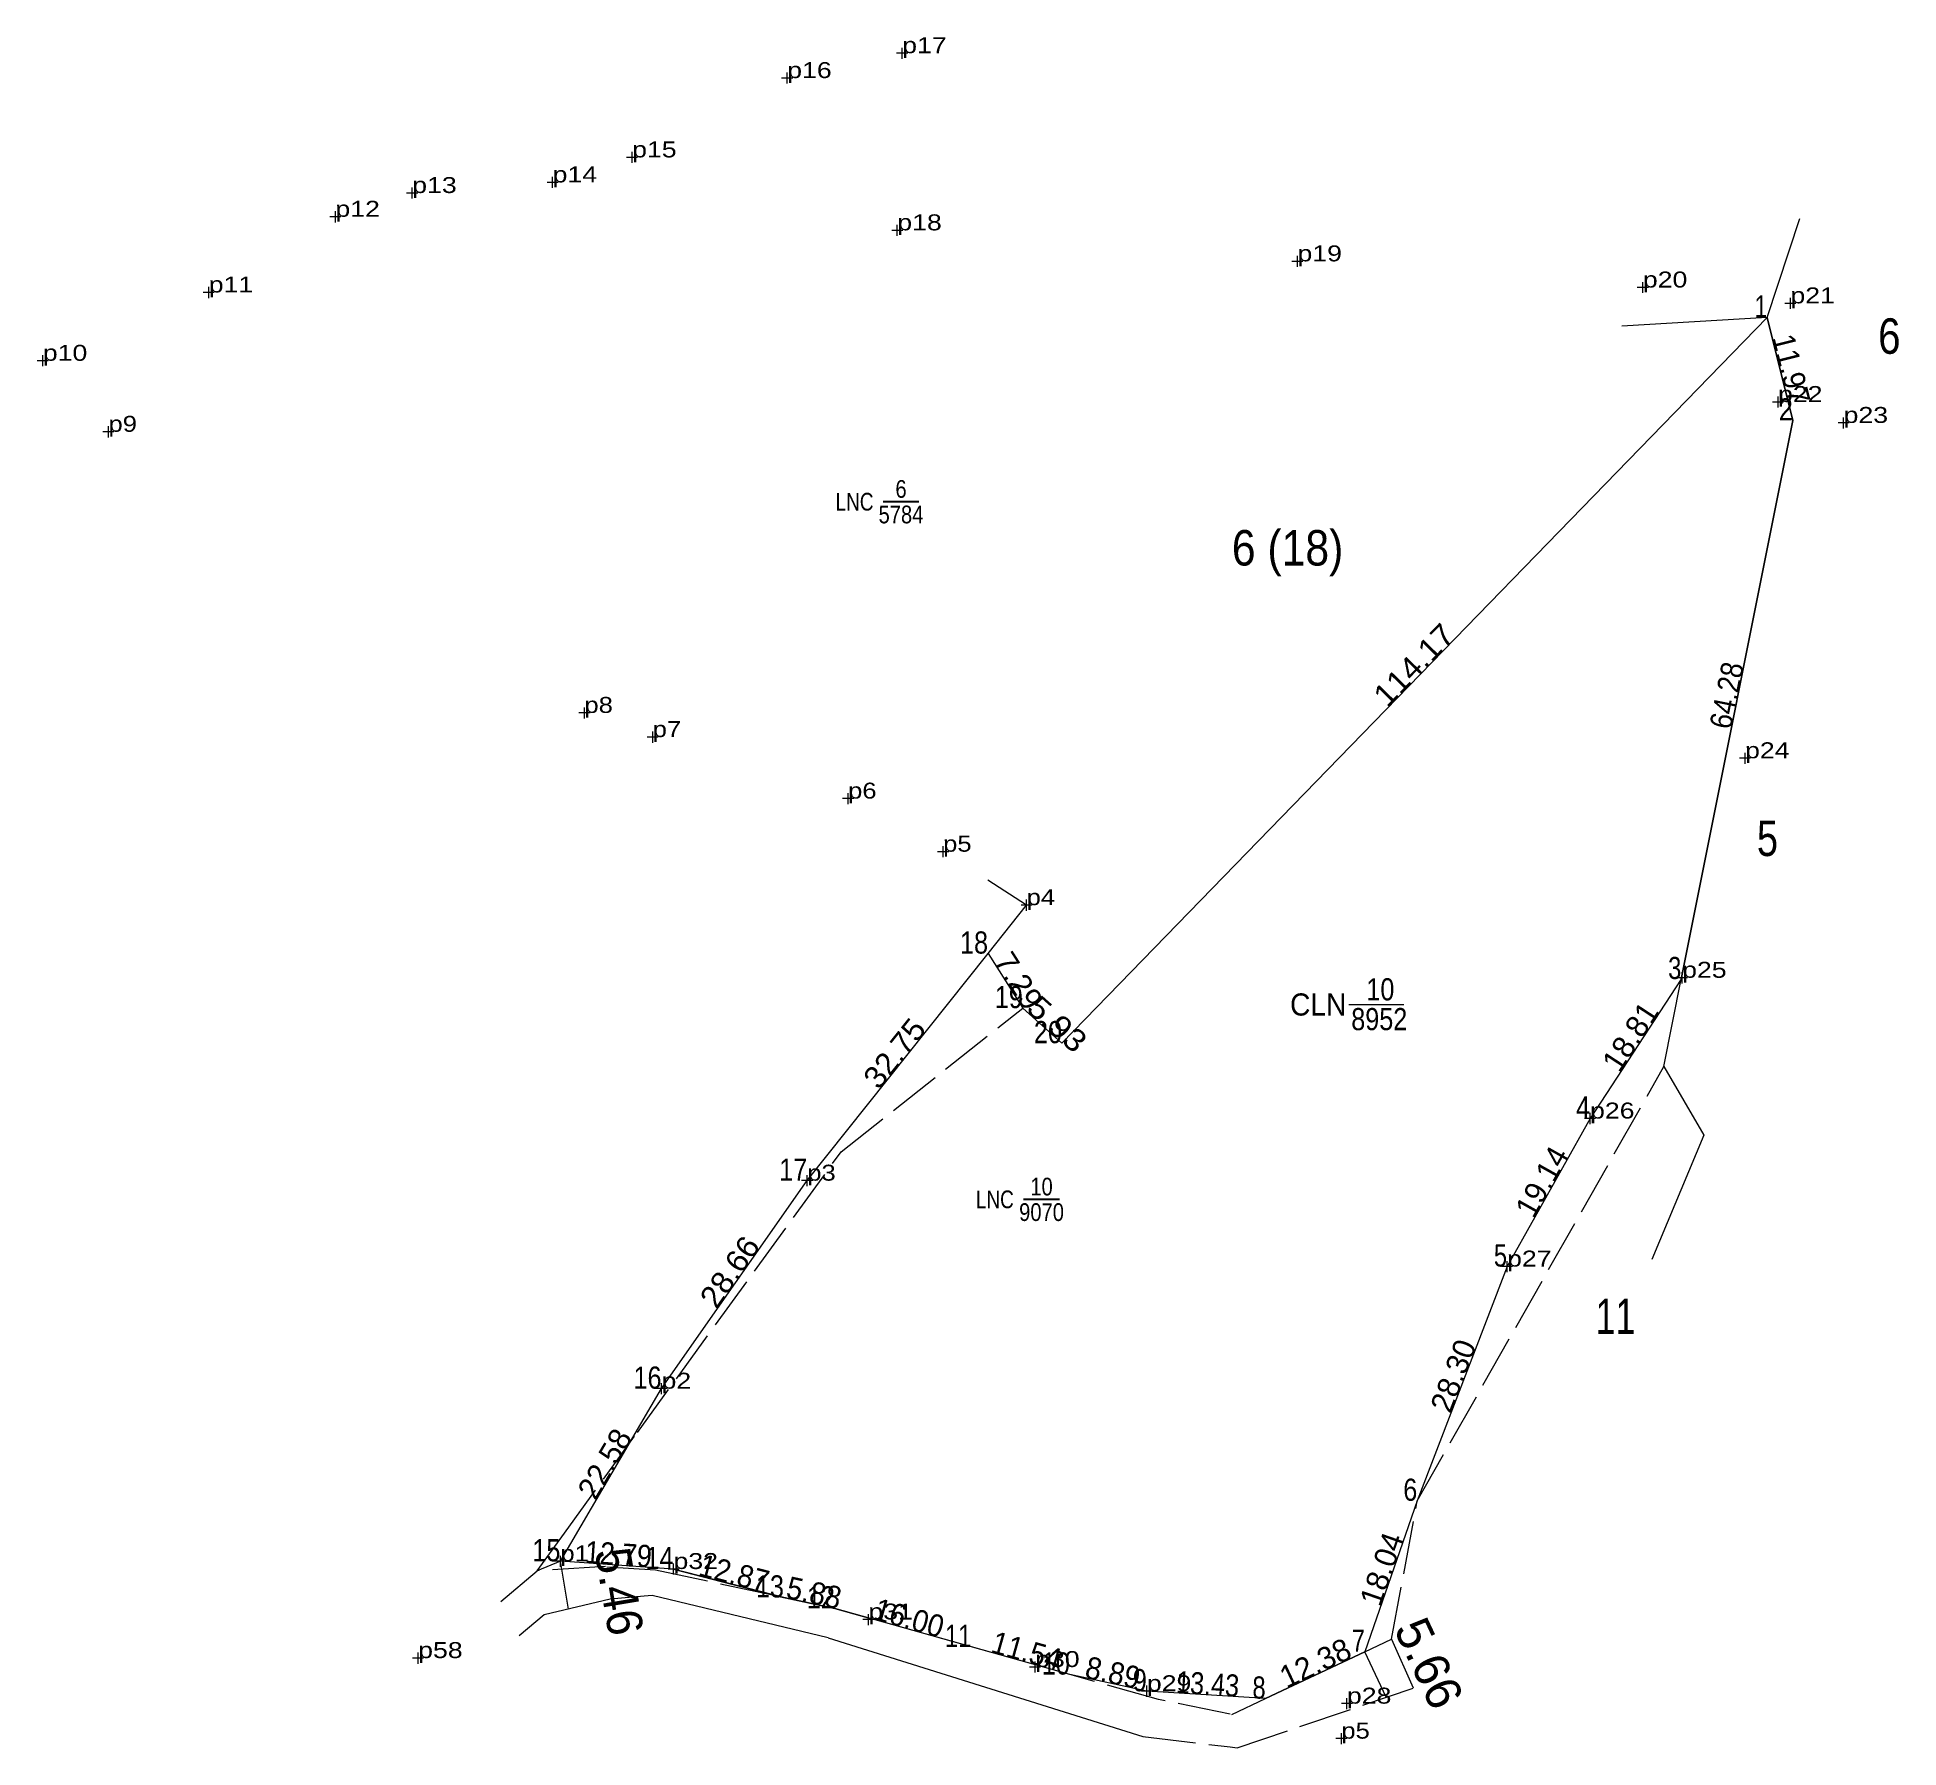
# Model space of a CAD drawing. Header units: metres. Extents: x 537865 to 538596, y 1838190 to 1838441.
# Drawn here: x 537865.4 to 538075.4, y 1838248.3 to 1838441.4 of the extents above.
import ezdxf
from ezdxf.enums import TextEntityAlignment as Align

# ---------------------------------------------------------------- set-up
doc = ezdxf.new("R2010")
doc.units = ezdxf.units.M
doc.linetypes.add('LONG_DASHED', pattern=[7.5, 6, -1.5])
for name, color, linetype, lineweight in [('1', 7, 'Continuous', 13), ('10', 7, 'Continuous', 13), ('13', 7, 'Continuous', 25), ('15', 7, 'Continuous', 13), ('20', 7, 'Continuous', 13), ('23', 7, 'Continuous', 13), ('54', 7, 'LONG_DASHED', 13), ('63', 7, 'Continuous', 13), ('7', 7, 'Continuous', 13)]:
    doc.layers.add(name, color=color, linetype=linetype, lineweight=lineweight)
doc.layers.add('12', color=7, linetype='Continuous')

msp = doc.modelspace()

# ---------------------------------------------------------------- linework, layer by layer
at = {"layer": '1'}
msp.add_lwpolyline([(538060.56, 1838409.73), (538063.47, 1838398.12), (538050.89, 1838335.08), (538040.59, 1838319.34), (538031.23, 1838302.64), (538021.1, 1838276.21), (538015.19, 1838259.17), (538003.99, 1838253.89), (537990.59, 1838254.72), (537981.9, 1838256.6), (537970.79, 1838259.72), (537955.39, 1838264.06), (537949.64, 1838265.3), (537937.18, 1838268.51), (537924.42, 1838269.38), (537935.83, 1838288.86), (537952.27, 1838312.33), (537972.67, 1838337.95), (537976.59, 1838331.8), (537981.01, 1838327.84)], close=True, dxfattribs=at)
at = {"layer": '10'}
for p, q in [((538060.56, 1838409.73), (538064.27, 1838420.89)), ((538063.47, 1838398.12), (538060.56, 1838409.73)), ((537972.67, 1838337.95), (537976.59, 1838331.8)), ((537954.64, 1838260.76), (537990.12, 1838249.62))]:
    msp.add_line(p, q, dxfattribs=at)
at = {"layer": '10', "linetype": 'LONG_DASHED'}
for p, q in [((538021.1, 1838276.21), (538048.92, 1838325.2)), ((538018.2, 1838260.58), (538021.1, 1838276.21))]:
    msp.add_line(p, q, dxfattribs=at)
at = {"layer": '10'}
for points in [[(538048.92, 1838325.2), (538050.89, 1838335.08), (538063.47, 1838398.12)], [(538048.92, 1838325.2), (538053.44, 1838317.48), (538047.58, 1838303.44)], [(537954.64, 1838260.76), (537934.76, 1838265.52), (537933.86, 1838265.44), (537930.05, 1838265.11), (537922.6, 1838263.34), (537919.75, 1838260.96)]]:
    msp.add_lwpolyline(points, dxfattribs=at)
at = {"layer": '10', "linetype": 'LONG_DASHED'}
msp.add_lwpolyline([(538000.76, 1838248.34), (538020.67, 1838255.08), (538018.2, 1838260.58)], dxfattribs=at)
at = {"layer": '13'}
for p, q in [((537960.85, 1838388.95), (537964.86, 1838388.95)), ((537976.68, 1838310.23), (537980.72, 1838310.23))]:
    msp.add_line(p, q, dxfattribs=at)
at = {"layer": '15'}
for p, q in [((537977.02, 1838343.42), (537972.64, 1838346.22)), ((537937.18, 1838268.51), (537924.42, 1838269.38)), ((537937.18, 1838268.51), (537949.27, 1838265.38))]:
    msp.add_line(p, q, dxfattribs=at)
for points in [[(537924.42, 1838269.38), (537935.83, 1838288.86), (537952.27, 1838312.33), (537972.67, 1838337.95), (537977.02, 1838343.42)], [(538050.89, 1838335.08), (538040.59, 1838319.34), (538031.23, 1838302.64)], [(538031.23, 1838302.64), (538021.1, 1838276.21), (538015.19, 1838259.17)], [(538003.99, 1838253.89), (537990.59, 1838254.72), (537981.9, 1838256.6)]]:
    msp.add_lwpolyline(points, dxfattribs=at)
at = {"layer": '20'}
for p, q in [((537924.42, 1838269.38), (537921.78, 1838268.31)), ((537925.32, 1838263.99), (537924.42, 1838269.38)), ((538017.59, 1838254.04), (538015.19, 1838259.17))]:
    msp.add_line(p, q, dxfattribs=at)
at = {"layer": '23'}
for p, q in [((537917.71, 1838264.84), (537921.78, 1838268.31)), ((537955.39, 1838264.06), (537959.68, 1838262.85)), ((538003.99, 1838253.89), (538015.19, 1838259.17)), ((538000, 1838248.43), (538000.76, 1838248.34))]:
    msp.add_line(p, q, dxfattribs=at)
at = {"layer": '23', "linetype": 'LONG_DASHED'}
for p, q in [((538015.19, 1838259.17), (538018.2, 1838260.58)), ((538000.17, 1838252.09), (538003.99, 1838253.89))]:
    msp.add_line(p, q, dxfattribs=at)
at = {"layer": '54', "linetype": 'Continuous'}
for p, q in [((537949.27, 1838265.38), (537955.39, 1838264.06)), ((537981.9, 1838256.6), (537959.68, 1838262.85))]:
    msp.add_line(p, q, dxfattribs=at)
at = {"layer": '54'}
for p, q in [((537991.91, 1838253.79), (537981.9, 1838256.6)), ((538000, 1838252.12), (537991.91, 1838253.79)), ((537990.12, 1838249.62), (538000, 1838248.43))]:
    msp.add_line(p, q, dxfattribs=at)
at = {"layer": '54', "linetype": 'Continuous'}
msp.add_lwpolyline([(537976.59, 1838331.8), (537981.01, 1838327.84), (538060.56, 1838409.73), (538044.18, 1838408.75)], dxfattribs=at)
at = {"layer": '54'}
for points in [[(537929.52, 1838268.78), (537921.78, 1838268.31), (537924.87, 1838272.56), (537933.1, 1838283.91), (537956.11, 1838315.6), (537976.59, 1838331.8)], [(537929.65, 1838268.77), (537935.14, 1838268.42), (537949.64, 1838265.3)]]:
    msp.add_lwpolyline(points, dxfattribs=at)
at = {"layer": '63'}
msp.add_line((538013.38, 1838332.22), (538019.58, 1838332.22), dxfattribs=at)
at = {"layer": '7'}
for p, q in [((537963.6, 1838439.55), (537962.35, 1838439.55)), ((537962.97, 1838438.93), (537962.97, 1838440.17)), ((537950.63, 1838436.74), (537949.38, 1838436.74)), ((537950.01, 1838436.12), (537950.01, 1838437.37)), ((537933.13, 1838427.79), (537931.89, 1838427.79)), ((537932.51, 1838427.17), (537932.51, 1838428.41)), ((537908.32, 1838423.77), (537907.07, 1838423.77)), ((537907.7, 1838423.15), (537907.7, 1838424.39)), ((537924.16, 1838424.97), (537922.92, 1838424.97)), ((537923.54, 1838424.35), (537923.54, 1838425.59)), ((537899.03, 1838420.46), (537899.03, 1838421.71)), ((537899.66, 1838421.09), (537898.41, 1838421.09)), ((537963.05, 1838419.56), (537961.81, 1838419.56)), ((537962.43, 1838418.94), (537962.43, 1838420.19)), ((538008.2, 1838416.06), (538006.96, 1838416.06)), ((538007.58, 1838415.44), (538007.58, 1838416.68)), ((537884.74, 1838411.92), (537884.74, 1838413.17)), ((538047.17, 1838413.11), (538045.92, 1838413.11)), ((538046.55, 1838412.49), (538046.55, 1838413.73)), ((537885.37, 1838412.55), (537884.12, 1838412.55)), ((538063.82, 1838411.32), (538062.57, 1838411.32)), ((538063.2, 1838410.7), (538063.2, 1838411.95)), ((537866.64, 1838404.84), (537865.39, 1838404.84)), ((537866.02, 1838404.22), (537866.02, 1838405.46)), ((538061.8, 1838399.56), (538061.8, 1838400.81)), ((538062.42, 1838400.19), (538061.18, 1838400.19)), ((538069.2, 1838397.2), (538069.2, 1838398.45)), ((537874.05, 1838396.83), (537872.81, 1838396.83)), ((537873.43, 1838396.2), (537873.43, 1838397.45)), ((538069.83, 1838397.83), (538068.58, 1838397.83)), ((537927.76, 1838365.11), (537926.51, 1838365.11)), ((537927.13, 1838364.49), (537927.13, 1838365.73)), ((537934.83, 1838361.75), (537934.83, 1838363)), ((537935.45, 1838362.38), (537934.2, 1838362.38)), ((538058.08, 1838359.36), (538058.08, 1838360.61)), ((538058.71, 1838359.99), (538057.46, 1838359.99)), ((537957.51, 1838355.44), (537956.26, 1838355.44)), ((537956.88, 1838354.81), (537956.88, 1838356.06)), ((537967.6, 1838348.83), (537967.6, 1838350.08)), ((537968.23, 1838349.45), (537966.98, 1838349.45)), ((537977.02, 1838342.79), (537977.02, 1838344.04)), ((537977.64, 1838343.42), (537976.39, 1838343.42)), ((538050.98, 1838334.59), (538050.98, 1838335.84)), ((538051.6, 1838335.21), (538050.36, 1838335.21)), ((538041.21, 1838319.34), (538039.96, 1838319.34)), ((538040.59, 1838318.72), (538040.59, 1838319.97)), ((537952.89, 1838312.33), (537951.64, 1838312.33)), ((537952.27, 1838311.71), (537952.27, 1838312.96)), ((538031.85, 1838302.63), (538030.61, 1838302.63)), ((538031.23, 1838302.01), (538031.23, 1838303.26)), ((537935.83, 1838288.24), (537935.83, 1838289.49)), ((537936.45, 1838288.86), (537935.21, 1838288.86)), ((537925.04, 1838269.38), (537923.8, 1838269.38)), ((537924.42, 1838268.75), (537924.42, 1838270)), ((537937.81, 1838268.51), (537936.56, 1838268.51)), ((537937.18, 1838267.89), (537937.18, 1838269.13)), ((537959.79, 1838262.81), (537958.54, 1838262.81)), ((537959.17, 1838262.19), (537959.17, 1838263.43)), ((537908.99, 1838258.45), (537907.74, 1838258.45)), ((537908.37, 1838257.83), (537908.37, 1838259.08)), ((537977.97, 1838256.83), (537977.97, 1838258.07)), ((537978.6, 1838257.45), (537977.35, 1838257.45)), ((537991.22, 1838254.72), (537989.97, 1838254.72)), ((537990.59, 1838254.1), (537990.59, 1838255.35)), ((538013.16, 1838252.69), (538013.16, 1838253.94)), ((538013.78, 1838253.32), (538012.53, 1838253.32)), ((538013.15, 1838249.37), (538011.91, 1838249.37)), ((538012.53, 1838248.74), (538012.53, 1838249.99))]:
    msp.add_line(p, q, dxfattribs=at)

# ---------------------------------------------------------------- texts
at = {"layer": '1'}
for s, width, p in [('CLN', 0.95, (538009.925, 1838330.96)), ('10', 0.85, (538016.935, 1838332.67)), ('8952', 0.85, (538016.81, 1838329.31))]:
    msp.add_text(s, height=2.5, dxfattribs=dict(at, width=width)).set_placement(p, align=Align.CENTER)
at = {"layer": '12'}
for s, width, p in [('p17', 1.25, (537962.98, 1838439.55)), ('p16', 1.25, (537950.01, 1838436.74)), ('p15', 1.25, (537932.51, 1838427.79)), ('p14', 1.25, (537923.54, 1838424.97)), ('p13', 1.25, (537907.7, 1838423.77)), ('p12', 1.25, (537899.03, 1838421.09)), ('p18', 1.25, (537962.43, 1838419.56)), ('p19', 1.25, (538007.58, 1838416.06)), ('p11', 1.25, (537884.74, 1838412.55)), ('p20', 1.25, (538046.55, 1838413.11)), ('p21', 1.25, (538063.2, 1838411.32)), ('p10', 1.25, (537866.02, 1838404.84)), ('p22', 1.25, (538061.8, 1838400.19)), ('p9', 1.2, (537873.43, 1838396.83)), ('p23', 1.25, (538069.2, 1838397.83)), ('p8', 1.2, (537927.13, 1838365.11)), ('p7', 1.2, (537934.83, 1838362.38)), ('p24', 1.25, (538058.08, 1838359.99)), ('p6', 1.2, (537956.88, 1838355.44)), ('p5', 1.2, (537967.6, 1838349.45)), ('p4', 1.2, (537977.02, 1838343.42)), ('p25', 1.25, (538050.98, 1838335.22)), ('p26', 1.25, (538040.59, 1838319.34)), ('p3', 1.2, (537952.27, 1838312.33)), ('p27', 1.25, (538031.23, 1838302.64)), ('p2', 1.25, (537935.83, 1838288.86)), ('p1', 1.2, (537924.42, 1838269.38)), ('p32', 1.25, (537937.18, 1838268.51)), ('p31', 1.25, (537959.17, 1838262.81)), ('p58', 1.25, (537908.37, 1838258.46)), ('p30', 1.25, (537977.98, 1838257.45)), ('p29', 1.25, (537990.59, 1838254.72)), ('p28', 1.25, (538013.16, 1838253.32)), ('p5', 1.2, (538012.53, 1838249.37))]:
    msp.add_text(s, height=1.8, dxfattribs=dict(at, width=width)).set_placement(p)
at = {"layer": '13', "width": 0.8}
for p in [(537960.34, 1838387.94), (537976.17, 1838309.22)]:
    msp.add_text('LNC ', height=2, dxfattribs=at).set_placement(p, align=Align.RIGHT)
at = {"layer": '13', "width": 0.85}
for s, p in [('6', (537962.85, 1838389.38)), ('5784', (537962.845, 1838386.5)), ('10', (537978.705, 1838310.66)), ('9070', (537978.705, 1838307.78))]:
    msp.add_text(s, height=2, dxfattribs=at).set_placement(p, align=Align.CENTER)
at = {"layer": '20'}
for s, width, p in [('6', 0.85, (538074.36, 1838405.63)), ('6 (18)', 0.9, (538006.465, 1838381.74)), ('5', 0.8, (538060.61, 1838348.96)), ('11', 0.75, (538043.465, 1838295.03))]:
    msp.add_text(s, height=4, dxfattribs=dict(at, width=width)).set_placement(p, align=Align.CENTER)
at = {"layer": '20', "width": 0.95}
msp.add_text('5.46', height=4, rotation=279.48, dxfattribs=at).set_placement((537929.093, 1838265.659), align=Align.CENTER)
at = {"layer": '20'}
msp.add_text('5.66', height=4, rotation=295.072, dxfattribs=at).set_placement((538020.612, 1838257.038), align=Align.CENTER)
at = {"layer": '63'}
for s, width, p in [(' 1', 0.75, (538060.56, 1838409.73)), (' 2', 0.85, (538063.47, 1838398.12)), (' 18', 0.85, (537972.67, 1838337.95)), (' 3', 0.8, (538050.89, 1838335.08)), (' 19', 0.85, (537976.59, 1838331.8)), (' 20', 0.85, (537981.01, 1838327.84)), (' 4', 0.85, (538040.59, 1838319.34)), (' 17', 0.85, (537952.27, 1838312.33)), (' 5', 0.8, (538031.23, 1838302.64)), (' 16', 0.85, (537935.83, 1838288.86)), (' 6', 0.85, (538021.1, 1838276.21)), (' 15', 0.85, (537924.42, 1838269.38)), (' 14', 0.85, (537937.18, 1838268.51)), (' 13', 0.85, (537949.64, 1838265.3)), (' 12', 0.85, (537955.39, 1838264.06)), (' 11', 0.8, (537970.79, 1838259.72)), (' 7', 0.8, (538015.19, 1838259.17)), (' 10', 0.85, (537981.9, 1838256.6)), (' 9', 0.85, (537990.59, 1838254.72)), (' 8', 0.8, (538003.99, 1838253.89))]:
    msp.add_text(s, height=2.5, dxfattribs=dict(at, width=width)).set_placement(p, align=Align.RIGHT)
for s, rotation, width, p in [('11.97', 284.071, 0.95, (538062.098, 1838403.609)), ('114.17', 45.83, 1.1, (538021.624, 1838369.649)), ('64.28', 78.715, 0.9, (538057.23, 1838366.85)), ('7.29', 302.513, 1.05, (537975.06, 1838334.212)), ('5.93', 318.142, 1.15, (537979.636, 1838329.074)), ('32.75', 51.471, 1.05, (537963.092, 1838325.921)), ('28.66', 54.99, 1.05, (537944.553, 1838301.328)), ('12.79', 356.1, 0.9, (537930.885, 1838268.939)), ('12.87', 345.553, 0.95, (537943.723, 1838266.815)), ('5.88', 347.83, 0.95, (537952.781, 1838264.619)), ('16.00', 344.261, 0.95, (537963.436, 1838261.789)), ('11.54', 344.314, 0.95, (537976.682, 1838258.064)), ('8.89', 347.793, 0.95, (537986.496, 1838255.602)), ('13.43', 356.456, 0.85, (537997.378, 1838254.295))]:
    msp.add_text(s, height=2.5, rotation=rotation, dxfattribs=dict(at, width=width)).set_placement(p, align=Align.CENTER)
for s, rotation, p in [('18.81', 56.8, (538046.189, 1838327.896)), ('19.14', 60.73, (538036.258, 1838311.599)), ('28.30', 69.029, (538026.331, 1838289.868)), ('22.58', 59.641, (537930.494, 1838279.758)), ('18.04', 70.872, (538018.28, 1838268.095)), ('12.38', 25.241, (538010.127, 1838256.781))]:
    msp.add_text(s, height=2.5, rotation=rotation, dxfattribs=at).set_placement(p, align=Align.CENTER)

doc.saveas('drawing.dxf')
